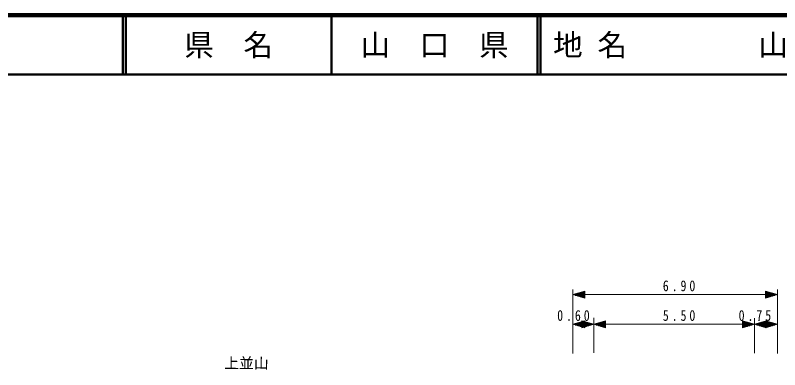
# Model space of a CAD drawing. Units: millimetres, scale not verified. Extents: x 40000 to 680000, y 20000 to 380000.
# Drawn here: x 279616 to 408631, y 320220 to 380000 of the extents above; entities that cross this region are included whole.
import ezdxf
from ezdxf.enums import TextEntityAlignment as Align

# ---------------------------------------------------------------- set-up
doc = ezdxf.new("R2010")
doc.units = ezdxf.units.MM
doc.header["$LTSCALE"] = 1000
for name, color, linetype, lineweight in [('M-BGD', 7, 'Continuous', 25), ('M-STR-HTXT', 7, 'Continuous', 13), ('M-TTL', 2, 'Continuous', 140), ('M-TTL-LINE', 7, 'Continuous', 50)]:
    doc.layers.add(name, color=color, linetype=linetype, lineweight=lineweight)
doc.layers.add('M-TTL-TXT', color=7, linetype='Continuous')
doc.styles.add('ＭＳ ゴシック', font='')
doc.styles.get('ＭＳ ゴシック').set_extended_font_data('MS Gothic')

msp = doc.modelspace()

# ---------------------------------------------------------------- linework, layer by layer
at = {"layer": 'M-STR-HTXT'}
for p, q in [((373737, 322943), (373737, 333744)), ((373737, 332879), (375737, 333479)), ((373737, 332879), (375737, 332279)), ((373737, 332879), (375737, 332879)), ((375737, 332999), (374137, 332999)), ((374537, 333119), (375737, 333119)), ((375737, 333239), (374937, 333239)), ((375337, 333359), (375737, 333359)), ((375737, 332279), (375737, 333479)), ((375737, 332879), (406230, 332879)), ((408230, 332879), (406230, 333479)), ((406230, 333479), (406230, 332279)), ((406630, 333359), (406230, 333359)), ((406230, 333239), (407030, 333239)), ((407430, 333119), (406230, 333119)), ((406230, 332999), (407830, 332999)), ((408230, 332879), (406230, 332279)), ((408230, 332879), (406230, 332879)), ((408230, 322943), (408230, 333744)), ((375737, 332759), (374137, 332759)), ((374537, 332639), (375737, 332639)), ((375737, 332519), (374937, 332519)), ((375337, 332399), (375737, 332399)), ((406230, 332759), (407830, 332759)), ((407430, 332639), (406230, 332639)), ((406230, 332519), (407030, 332519)), ((406630, 332399), (406230, 332399)), ((373737, 327874), (375737, 328474)), ((373737, 327874), (375737, 327274)), ((373737, 327874), (375737, 327874)), ((375737, 327994), (374137, 327994)), ((375737, 327754), (374137, 327754)), ((374537, 328114), (375737, 328114)), ((375737, 328234), (374937, 328234)), ((377232, 327874), (375232, 328474)), ((375232, 328474), (375232, 327274)), ((375632, 328354), (375232, 328354)), ((375232, 328234), (376032, 328234)), ((376432, 328114), (375232, 328114)), ((375232, 327994), (376832, 327994)), ((377232, 327874), (375232, 327274)), ((377232, 327874), (375232, 327874)), ((375232, 327754), (376832, 327754)), ((375337, 328354), (375737, 328354)), ((375737, 327274), (375737, 328474)), ((377232, 323083), (377232, 328989)), ((377232, 327874), (379232, 328474)), ((377232, 327874), (379232, 327274)), ((377232, 327874), (379232, 327874)), ((379232, 327994), (377632, 327994)), ((379232, 327754), (377632, 327754)), ((378032, 328114), (379232, 328114)), ((379232, 328234), (378432, 328234)), ((378832, 328354), (379232, 328354)), ((379232, 327274), (379232, 328474)), ((379232, 327874), (402370, 327874)), ((404370, 327874), (402370, 328474)), ((402370, 328474), (402370, 327274)), ((402770, 328354), (402370, 328354)), ((402370, 328234), (403170, 328234)), ((403570, 328114), (402370, 328114)), ((402370, 327994), (403970, 327994)), ((404370, 327874), (402370, 327274)), ((404370, 327874), (402370, 327874)), ((402370, 327754), (403970, 327754)), ((404370, 323023), (404370, 328929)), ((404370, 327874), (406370, 328474)), ((404370, 327874), (406370, 327274)), ((404370, 327874), (406370, 327874)), ((406370, 327994), (404770, 327994)), ((406370, 327754), (404770, 327754)), ((405170, 328114), (406370, 328114)), ((406370, 328234), (405570, 328234)), ((405970, 328354), (406370, 328354)), ((408230, 327874), (406230, 328474)), ((406230, 328474), (406230, 327274)), ((406630, 328354), (406230, 328354)), ((406230, 328234), (407030, 328234)), ((407430, 328114), (406230, 328114)), ((406230, 327994), (407830, 327994)), ((408230, 327874), (406230, 327274)), ((408230, 327874), (406230, 327874)), ((406230, 327754), (407830, 327754)), ((406370, 327274), (406370, 328474)), ((374537, 327634), (375737, 327634)), ((375737, 327514), (374937, 327514)), ((376432, 327634), (375232, 327634)), ((375232, 327514), (376032, 327514)), ((375632, 327394), (375232, 327394)), ((375337, 327394), (375737, 327394)), ((378032, 327634), (379232, 327634)), ((379232, 327514), (378432, 327514)), ((378832, 327394), (379232, 327394)), ((403570, 327634), (402370, 327634)), ((402370, 327514), (403170, 327514)), ((402770, 327394), (402370, 327394)), ((405170, 327634), (406370, 327634)), ((406370, 327514), (405570, 327514)), ((405970, 327394), (406370, 327394)), ((407430, 327634), (406230, 327634)), ((406230, 327514), (407030, 327514)), ((406630, 327394), (406230, 327394))]:
    msp.add_line(p, q, dxfattribs=at)
at = {"layer": 'M-TTL'}
msp.add_line((680000, 380000), (40000, 380000), dxfattribs=at)
at = {"layer": 'M-TTL-LINE'}
for p, q in [((297750, 380000), (297750, 370000)), ((298250, 380000), (298250, 370000)), ((333000, 380000), (333000, 370000)), ((367750, 380000), (367750, 370000)), ((368250, 380000), (368250, 370000)), ((40000, 370000), (680000, 370000))]:
    msp.add_line(p, q, dxfattribs=at)

# ---------------------------------------------------------------- texts
at = {"layer": 'M-BGD', "style": 'ＭＳ ゴシック'}
msp.add_text('上並山', height=1833, rotation=359.482, dxfattribs=at).set_placement((318632, 321328), align=Align.MIDDLE_CENTER)
at = {"layer": 'M-STR-HTXT', "char_height": 1833, "attachment_point": 8, "style": 'ＭＳ ゴシック'}
for s, insert in [('\\T1.5;\\W0.8;6.90', (391892, 333431)), ('\\T1.5;\\W0.8;0.60', (374067, 328427)), ('\\T1.5;\\W0.8;5.50', (391892, 328427)), ('\\T1.5;\\W0.8;0.75', (404693, 328427))]:
    msp.add_mtext(s, dxfattribs=dict(at, insert=insert))
at = {"layer": 'M-TTL-TXT', "style": 'ＭＳ ゴシック'}
for s, p in [('県\u3000名', (315625, 375000)), ('山\u3000口\u3000県', (350375, 375000))]:
    msp.add_text(s, height=3666, dxfattribs=at).set_placement(p, align=Align.MIDDLE_CENTER)
for s, p in [('地 名', (370380, 375000)), ('山口市仁保中郷', (405024, 375000))]:
    msp.add_text(s, height=3666, dxfattribs=at).set_placement(p, align=Align.MIDDLE_LEFT)

doc.saveas('drawing.dxf')
